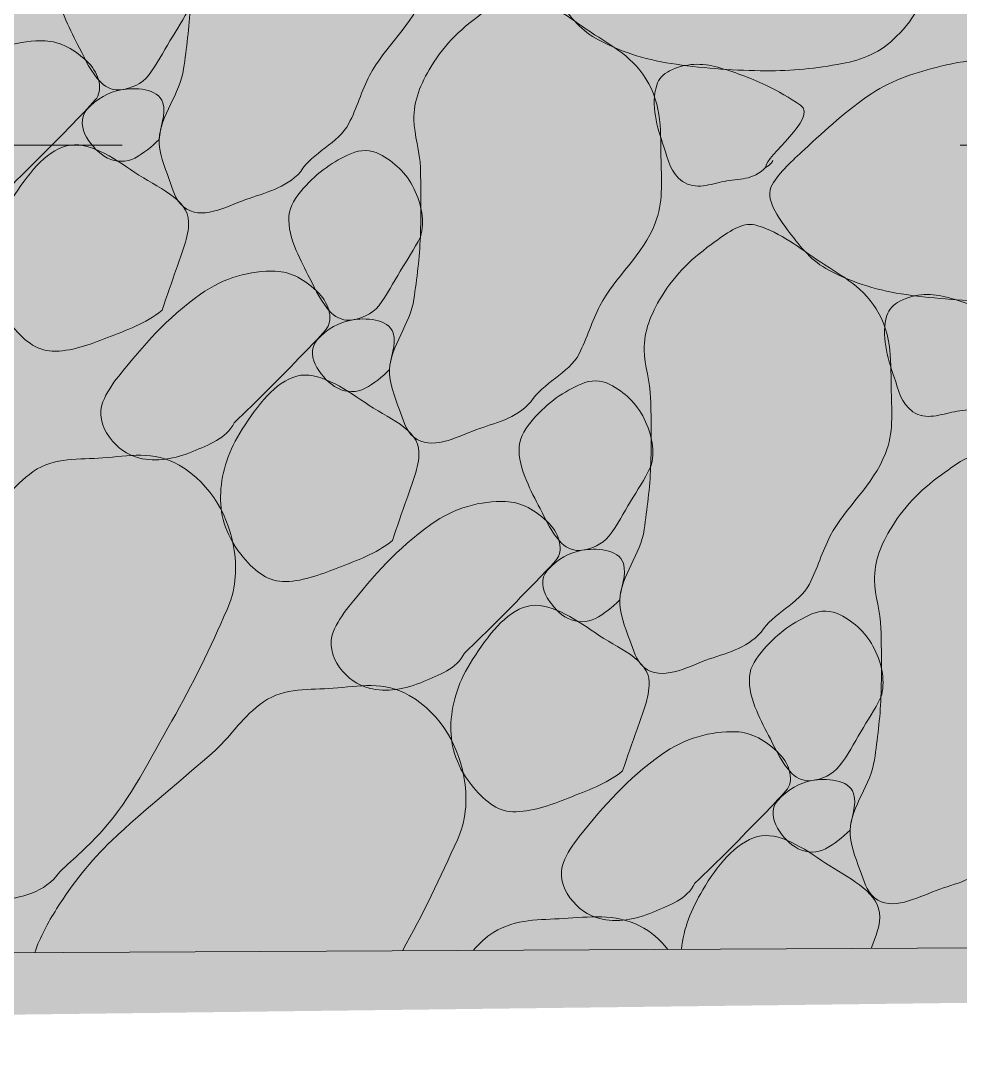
# Model space of a CAD drawing. Header units: feet. Extents: x 47819 to 50150, y 49272 to 50730.
# Drawn here: x 49362.35 to 49366.97, y 50323.34 to 50328.5 of the extents above; entities that cross this region are included whole.
import ezdxf

# ---------------------------------------------------------------- set-up
doc = ezdxf.new("R2010")
doc.units = ezdxf.units.FT
doc.header["$MEASUREMENT"] = 0
doc.linetypes.add('HIDDEN', pattern=[0.375, 0.25, -0.125])
doc.layers.add('GRID', color=254, linetype='HIDDEN')
doc.layers.add('SILT FENCE', color=200, linetype='Continuous')
doc.layers.add('Level 30', color=1, linetype='Continuous', lineweight=0)

msp = doc.modelspace()

# ---------------------------------------------------------------- linework, layer by layer
at = {"layer": 'GRID', "color": 252, "linetype": 'HIDDEN', "lineweight": 0, "ltscale": 33}
msp.add_line((47857.2219, 50327.8834), (50111.5419, 50327.8834), dxfattribs=at)
at = {"layer": 'Level 30', "color": 1, "linetype": 'Continuous', "lineweight": 0}
msp.add_line((49350.8131, 50323.8515), (49412.7562, 50324.1609), dxfattribs=at)
for points, knots in [([(49363.7263, 50327.7533), (49363.6489, 50327.6687), (49363.5498, 50327.6506), (49363.4541, 50327.6155), (49363.3581, 50327.5803), (49363.2346, 50327.5104), (49363.15, 50327.5801), (49363.1081, 50327.6147), (49363.0975, 50327.6655), (49363.0793, 50327.7145), (49363.0549, 50327.7803), (49363.027, 50327.8475), (49363.0298, 50327.9124), (49363.0349, 50328.0291), (49363.1333, 50328.1384), (49363.15, 50328.2589), (49363.1642, 50328.3606), (49363.1779, 50328.4635), (49363.1819, 50328.5665), (49363.1862, 50328.6796), (49363.1847, 50328.7929), (49363.1819, 50328.9059), (49363.1799, 50328.9855), (49363.1517, 50329.064), (49363.15, 50329.1428), (49363.1482, 50329.2335), (49363.183, 50329.3195), (49363.2349, 50329.4044), (49363.3066, 50329.5217), (49363.3864, 50329.5948), (49363.5001, 50329.6767), (49363.5631, 50329.7221), (49363.6321, 50329.7729), (49363.6945, 50329.758), (49363.7977, 50329.7333), (49363.8982, 50329.6575), (49363.9986, 50329.5883), (49364.1086, 50329.5124), (49364.215, 50329.4663), (49364.292, 50329.3443), (49364.3755, 50329.2123), (49364.3625, 50329.0744), (49364.3663, 50328.9378), (49364.369, 50328.8368), (49364.3772, 50328.733), (49364.338, 50328.6337), (49364.2751, 50328.4745), (49364.1409, 50328.3689), (49364.0657, 50328.2271), (49364.0261, 50328.1523), (49364.0023, 50328.065), (49363.9632, 50327.9902), (49363.9125, 50327.8931), (49363.7812, 50327.846), (49363.7263, 50327.7533)], [0, 0, 0, 0, 0.054316, 0.054316, 0.054316, 0.108799, 0.108799, 0.108799, 0.135821, 0.135821, 0.135821, 0.172146, 0.172146, 0.172146, 0.237422, 0.237422, 0.237422, 0.292461, 0.292461, 0.292461, 0.352873, 0.352873, 0.352873, 0.395413, 0.395413, 0.395413, 0.444368, 0.444368, 0.444368, 0.51201, 0.51201, 0.51201, 0.549525, 0.549525, 0.549525, 0.611502, 0.611502, 0.611502, 0.679424, 0.679424, 0.679424, 0.752988, 0.752988, 0.752988, 0.80734, 0.80734, 0.80734, 0.894432, 0.894432, 0.894432, 0.940374, 0.940374, 0.940374, 1, 1, 1, 1]), ([(49366.6594, 50328.4194), (49366.5827, 50328.3389), (49366.4904, 50328.3041), (49366.3907, 50328.2851), (49366.2658, 50328.2613), (49366.141, 50328.2489), (49366.0159, 50328.2497), (49365.8687, 50328.2507), (49365.7213, 50328.261), (49365.574, 50328.2816), (49365.441, 50328.3002), (49365.3162, 50328.3364), (49365.1922, 50328.4018), (49365.1085, 50328.4459), (49365.0562, 50328.5121), (49364.9977, 50328.5891), (49364.944, 50328.66), (49364.8735, 50328.7567), (49364.9129, 50328.8225), (49364.9501, 50328.8848), (49365.0126, 50328.9413), (49365.072, 50328.9957), (49365.1809, 50329.0957), (49365.2801, 50329.1893), (49365.4043, 50329.2715), (49365.5092, 50329.341), (49365.6242, 50329.376), (49365.7437, 50329.4059), (49365.8887, 50329.4421), (49366.0396, 50329.4494), (49366.1856, 50329.4377), (49366.3463, 50329.4247), (49366.4978, 50329.3822), (49366.6488, 50329.2856), (49366.7374, 50329.229), (49366.795, 50329.1569), (49366.8327, 50329.0664), (49366.8773, 50328.9591), (49366.8669, 50328.8349), (49366.8327, 50328.727), (49366.797, 50328.6148), (49366.7558, 50328.5129), (49366.6594, 50328.4194)], [0, 0, 0, 0, 0.060327, 0.060327, 0.060327, 0.135919, 0.135919, 0.135919, 0.224896, 0.224896, 0.224896, 0.305284, 0.305284, 0.305284, 0.359513, 0.359513, 0.359513, 0.409373, 0.409373, 0.409373, 0.456607, 0.456607, 0.456607, 0.543329, 0.543329, 0.543329, 0.616633, 0.616633, 0.616633, 0.70561, 0.70561, 0.70561, 0.803499, 0.803499, 0.803499, 0.860951, 0.860951, 0.860951, 0.929109, 0.929109, 0.929109, 1, 1, 1, 1]), ([(49363.1819, 50328.5665), (49363.151, 50328.5043), (49363.1168, 50328.4531), (49363.0829, 50328.3968), (49363.0483, 50328.3395), (49363.0196, 50328.2832), (49362.9768, 50328.2271), (49362.9443, 50328.1846), (49362.8886, 50328.1626), (49362.8424, 50328.1564), (49362.8105, 50328.1521), (49362.7709, 50328.1631), (49362.7435, 50328.1918), (49362.6911, 50328.2463), (49362.6688, 50328.3019), (49362.6374, 50328.3615), (49362.6133, 50328.4071), (49362.5912, 50328.4519), (49362.5702, 50328.4993), (49362.5465, 50328.5529), (49362.5309, 50328.6136), (49362.5349, 50328.6691), (49362.5383, 50328.7176), (49362.5686, 50328.7606), (49362.6056, 50328.8034), (49362.6771, 50328.8861), (49362.7533, 50328.9371), (49362.8424, 50328.9766), (49362.8843, 50328.9952), (49362.9377, 50328.9957), (49362.9803, 50328.9731), (49363.0544, 50328.9337), (49363.1116, 50328.8814), (49363.15, 50328.8034), (49363.1883, 50328.7258), (49363.2048, 50328.6422), (49363.1819, 50328.5665)], [0, 0, 0, 0, 0.087607, 0.087607, 0.087607, 0.176844, 0.176844, 0.176844, 0.244543, 0.244543, 0.244543, 0.291416, 0.291416, 0.291416, 0.380653, 0.380653, 0.380653, 0.449045, 0.449045, 0.449045, 0.526343, 0.526343, 0.526343, 0.594042, 0.594042, 0.594042, 0.724902, 0.724902, 0.724902, 0.786407, 0.786407, 0.786407, 0.893425, 0.893425, 0.893425, 1, 1, 1, 1]), ([(49364.8598, 50326.6199), (49364.7824, 50326.5352), (49364.6833, 50326.5171), (49364.5876, 50326.482), (49364.4916, 50326.4468), (49364.3681, 50326.377), (49364.2835, 50326.4466), (49364.2416, 50326.4812), (49364.231, 50326.532), (49364.2128, 50326.581), (49364.1884, 50326.6468), (49364.1605, 50326.714), (49364.1633, 50326.779), (49364.1684, 50326.8956), (49364.2668, 50327.0049), (49364.2835, 50327.1254), (49364.2977, 50327.2271), (49364.3114, 50327.33), (49364.3154, 50327.433), (49364.3197, 50327.5461), (49364.3182, 50327.6594), (49364.3154, 50327.7724), (49364.3133, 50327.852), (49364.2852, 50327.9305), (49364.2835, 50328.0093), (49364.2816, 50328.1001), (49364.3165, 50328.1861), (49364.3684, 50328.2709), (49364.4401, 50328.3882), (49364.5199, 50328.4613), (49364.6335, 50328.5432), (49364.6966, 50328.5886), (49364.7656, 50328.6394), (49364.828, 50328.6245), (49364.9312, 50328.5998), (49365.0316, 50328.524), (49365.1321, 50328.4548), (49365.2421, 50328.3789), (49365.3484, 50328.3328), (49365.4255, 50328.2108), (49365.509, 50328.0788), (49365.496, 50327.9409), (49365.4998, 50327.8043), (49365.5025, 50327.7033), (49365.5107, 50327.5995), (49365.4715, 50327.5002), (49365.4086, 50327.3411), (49365.2744, 50327.2354), (49365.1992, 50327.0936), (49365.1596, 50327.0188), (49365.1358, 50326.9316), (49365.0967, 50326.8567), (49365.046, 50326.7596), (49364.9147, 50326.7125), (49364.8598, 50326.6199)], [0, 0, 0, 0, 0.054316, 0.054316, 0.054316, 0.108799, 0.108799, 0.108799, 0.135821, 0.135821, 0.135821, 0.172146, 0.172146, 0.172146, 0.237422, 0.237422, 0.237422, 0.292461, 0.292461, 0.292461, 0.352873, 0.352873, 0.352873, 0.395413, 0.395413, 0.395413, 0.444368, 0.444368, 0.444368, 0.51201, 0.51201, 0.51201, 0.549525, 0.549525, 0.549525, 0.611502, 0.611502, 0.611502, 0.679424, 0.679424, 0.679424, 0.752988, 0.752988, 0.752988, 0.80734, 0.80734, 0.80734, 0.894432, 0.894432, 0.894432, 0.940374, 0.940374, 0.940374, 1, 1, 1, 1]), ([(49362.2662, 50327.6508), (49362.2258, 50327.5718), (49362.1403, 50327.5429), (49362.0611, 50327.5094), (49361.9762, 50327.4735), (49361.881, 50327.4556), (49361.7959, 50327.4776), (49361.7394, 50327.4922), (49361.6917, 50327.5257), (49361.651, 50327.5801), (49361.6105, 50327.6341), (49361.5979, 50327.7012), (49361.6192, 50327.7533), (49361.6372, 50327.7975), (49361.6642, 50327.8399), (49361.6969, 50327.8806), (49361.8221, 50328.0361), (49361.9305, 50328.1622), (49362.1, 50328.2837), (49362.2143, 50328.3657), (49362.3472, 50328.401), (49362.4677, 50328.3968), (49362.5434, 50328.3942), (49362.6155, 50328.3557), (49362.6833, 50328.2872), (49362.7347, 50328.2354), (49362.7554, 50328.152), (49362.7152, 50328.1069), (49362.68, 50328.0675), (49362.6433, 50328.0289), (49362.6056, 50327.9902), (49362.4924, 50327.8741), (49362.3793, 50327.7593), (49362.2662, 50327.6508)], [0, 0, 0, 0, 0.081972, 0.081972, 0.081972, 0.169857, 0.169857, 0.169857, 0.228285, 0.228285, 0.228285, 0.286248, 0.286248, 0.286248, 0.335334, 0.335334, 0.335334, 0.522907, 0.522907, 0.522907, 0.649504, 0.649504, 0.649504, 0.729114, 0.729114, 0.729114, 0.789367, 0.789367, 0.789367, 0.842044, 0.842044, 0.842044, 1, 1, 1, 1]), ([(49366.0159, 50327.776), (49365.9531, 50327.7086), (49365.8816, 50327.7188), (49365.8109, 50327.7053), (49365.7441, 50327.6925), (49365.6695, 50327.6607), (49365.6058, 50327.7053), (49365.5459, 50327.7472), (49365.5352, 50327.8127), (49365.5139, 50327.875), (49365.48, 50327.9737), (49365.4484, 50328.0814), (49365.4785, 50328.179), (49365.4879, 50328.2094), (49365.5113, 50328.234), (49365.5422, 50328.2497), (49365.6193, 50328.2889), (49365.704, 50328.2888), (49365.7791, 50328.2674), (49365.8589, 50328.2446), (49365.9372, 50328.2154), (49366.0159, 50328.179), (49366.0771, 50328.1507), (49366.1342, 50328.1152), (49366.1856, 50328.08), (49366.2769, 50328.0177), (49366.0101, 50327.8294), (49366.0159, 50327.776), (49366.0167, 50327.7691), (49366.0607, 50327.8101), (49366.0478, 50327.8078)], [0, 0, 0, 0, 0.103475, 0.103475, 0.103475, 0.201297, 0.201297, 0.201297, 0.293367, 0.293367, 0.293367, 0.439391, 0.439391, 0.439391, 0.484772, 0.484772, 0.484772, 0.598088, 0.598088, 0.598088, 0.7187, 0.7187, 0.7187, 0.812423, 0.812423, 0.812423, 0.978533, 0.978533, 0.978533, 1, 1, 1, 1]), ([(49367.7929, 50327.2859), (49367.7162, 50327.2054), (49367.6239, 50327.1706), (49367.5242, 50327.1516), (49367.3993, 50327.1278), (49367.2745, 50327.1154), (49367.1494, 50327.1162), (49367.0022, 50327.1172), (49366.8548, 50327.1275), (49366.7075, 50327.1481), (49366.5744, 50327.1667), (49366.4497, 50327.2029), (49366.3257, 50327.2683), (49366.242, 50327.3124), (49366.1897, 50327.3786), (49366.1312, 50327.4557), (49366.0775, 50327.5265), (49366.007, 50327.6232), (49366.0463, 50327.689), (49366.0836, 50327.7513), (49366.1461, 50327.8078), (49366.2054, 50327.8622), (49366.3144, 50327.9622), (49366.4136, 50328.0558), (49366.5378, 50328.138), (49366.6427, 50328.2075), (49366.7577, 50328.2425), (49366.8772, 50328.2724), (49367.0222, 50328.3086), (49367.1731, 50328.3159), (49367.3191, 50328.3042), (49367.4798, 50328.2912), (49367.6313, 50328.2487), (49367.7823, 50328.1522), (49367.8709, 50328.0955), (49367.9285, 50328.0234), (49367.9661, 50327.933), (49368.0108, 50327.8257), (49368.0004, 50327.7014), (49367.9661, 50327.5935), (49367.9305, 50327.4813), (49367.8893, 50327.3794), (49367.7929, 50327.2859)], [0, 0, 0, 0, 0.060327, 0.060327, 0.060327, 0.135919, 0.135919, 0.135919, 0.224896, 0.224896, 0.224896, 0.305284, 0.305284, 0.305284, 0.359513, 0.359513, 0.359513, 0.409373, 0.409373, 0.409373, 0.456607, 0.456607, 0.456607, 0.543329, 0.543329, 0.543329, 0.616633, 0.616633, 0.616633, 0.70561, 0.70561, 0.70561, 0.803499, 0.803499, 0.803499, 0.860951, 0.860951, 0.860951, 0.929109, 0.929109, 0.929109, 1, 1, 1, 1]), ([(49363.0298, 50327.9124), (49362.9918, 50327.8743), (49362.9538, 50327.8446), (49362.9096, 50327.8205), (49362.8704, 50327.7991), (49362.8171, 50327.7992), (49362.7753, 50327.8205), (49362.7301, 50327.8436), (49362.6983, 50327.8806), (49362.6727, 50327.9231), (49362.6491, 50327.9624), (49362.6385, 50328.0186), (49362.6727, 50328.0574), (49362.7228, 50328.1142), (49362.7832, 50328.1452), (49362.8424, 50328.1564), (49362.9072, 50328.1687), (49363.0261, 50328.1637), (49363.0475, 50328.0928), (49363.0655, 50328.0329), (49363.0333, 50327.9728), (49363.0298, 50327.9124)], [0, 0, 0, 0, 0.13075, 0.13075, 0.13075, 0.246831, 0.246831, 0.246831, 0.372114, 0.372114, 0.372114, 0.488195, 0.488195, 0.488195, 0.657947, 0.657947, 0.657947, 0.84346, 0.84346, 0.84346, 1, 1, 1, 1]), ([(49363.044, 50327.071), (49362.9599, 50327.0027), (49362.8704, 50326.9744), (49362.7753, 50326.9366), (49362.6865, 50326.9014), (49362.5922, 50326.8668), (49362.503, 50326.8695), (49362.4251, 50326.8718), (49362.3588, 50326.9263), (49362.298, 50327.0038), (49362.2187, 50327.1049), (49362.1934, 50327.2068), (49362.199, 50327.3079), (49362.2047, 50327.4118), (49362.2375, 50327.5154), (49362.305, 50327.619), (49362.3821, 50327.7372), (49362.4662, 50327.852), (49362.5737, 50327.8806), (49362.6771, 50327.9081), (49362.8019, 50327.823), (49362.9096, 50327.7498), (49363.0173, 50327.6766), (49363.1729, 50327.6198), (49363.1748, 50327.5059), (49363.176, 50327.4308), (49363.1403, 50327.351), (49363.1147, 50327.2761), (49363.0913, 50327.2076), (49363.0666, 50327.1396), (49363.044, 50327.071)], [0, 0, 0, 0, 0.099321, 0.099321, 0.099321, 0.192025, 0.192025, 0.192025, 0.273076, 0.273076, 0.273076, 0.378794, 0.378794, 0.378794, 0.48747, 0.48747, 0.48747, 0.61146, 0.61146, 0.61146, 0.73063, 0.73063, 0.73063, 0.849753, 0.849753, 0.849753, 0.928287, 0.928287, 0.928287, 1, 1, 1, 1]), ([(49364.3154, 50327.433), (49364.2845, 50327.3708), (49364.2502, 50327.3196), (49364.2164, 50327.2633), (49364.1818, 50327.206), (49364.1531, 50327.1497), (49364.1103, 50327.0936), (49364.0778, 50327.0511), (49364.0221, 50327.0291), (49363.9759, 50327.0229), (49363.944, 50327.0186), (49363.9044, 50327.0296), (49363.8769, 50327.0583), (49363.8246, 50327.1128), (49363.8023, 50327.1685), (49363.7709, 50327.228), (49363.7468, 50327.2736), (49363.7246, 50327.3185), (49363.7037, 50327.3659), (49363.68, 50327.4194), (49363.6644, 50327.4802), (49363.6683, 50327.5356), (49363.6718, 50327.5841), (49363.7021, 50327.6271), (49363.7391, 50327.6699), (49363.8106, 50327.7527), (49363.8868, 50327.8036), (49363.9759, 50327.8431), (49364.0178, 50327.8617), (49364.0712, 50327.8622), (49364.1138, 50327.8396), (49364.1879, 50327.8002), (49364.2451, 50327.7479), (49364.2835, 50327.6699), (49364.3218, 50327.5923), (49364.3383, 50327.5087), (49364.3154, 50327.433)], [0, 0, 0, 0, 0.087607, 0.087607, 0.087607, 0.176844, 0.176844, 0.176844, 0.244543, 0.244543, 0.244543, 0.291416, 0.291416, 0.291416, 0.380653, 0.380653, 0.380653, 0.449045, 0.449045, 0.449045, 0.526343, 0.526343, 0.526343, 0.594042, 0.594042, 0.594042, 0.724902, 0.724902, 0.724902, 0.786407, 0.786407, 0.786407, 0.893424, 0.893424, 0.893424, 1, 1, 1, 1]), ([(49365.9933, 50325.4864), (49365.9159, 50325.4017), (49365.8168, 50325.3836), (49365.7211, 50325.3485), (49365.6251, 50325.3133), (49365.5016, 50325.2435), (49365.417, 50325.3131), (49365.3751, 50325.3477), (49365.3645, 50325.3985), (49365.3463, 50325.4475), (49365.3219, 50325.5133), (49365.294, 50325.5806), (49365.2968, 50325.6455), (49365.3019, 50325.7621), (49365.4002, 50325.8714), (49365.417, 50325.9919), (49365.4312, 50326.0936), (49365.4449, 50326.1965), (49365.4488, 50326.2995), (49365.4532, 50326.4126), (49365.4517, 50326.5259), (49365.4488, 50326.6389), (49365.4468, 50326.7185), (49365.4187, 50326.797), (49365.417, 50326.8758), (49365.4151, 50326.9666), (49365.4499, 50327.0526), (49365.5019, 50327.1375), (49365.5736, 50327.2548), (49365.6534, 50327.3278), (49365.767, 50327.4097), (49365.8301, 50327.4551), (49365.899, 50327.5059), (49365.9615, 50327.491), (49366.0647, 50327.4664), (49366.1651, 50327.3905), (49366.2656, 50327.3213), (49366.3756, 50327.2455), (49366.4819, 50327.1993), (49366.559, 50327.0774), (49366.6425, 50326.9453), (49366.6295, 50326.8074), (49366.6332, 50326.6708), (49366.636, 50326.5698), (49366.6442, 50326.466), (49366.605, 50326.3667), (49366.5421, 50326.2076), (49366.4079, 50326.1019), (49366.3327, 50325.9601), (49366.2931, 50325.8854), (49366.2693, 50325.7981), (49366.2302, 50325.7232), (49366.1795, 50325.6261), (49366.0482, 50325.579), (49365.9933, 50325.4864)], [0, 0, 0, 0, 0.054316, 0.054316, 0.054316, 0.108799, 0.108799, 0.108799, 0.135821, 0.135821, 0.135821, 0.172146, 0.172146, 0.172146, 0.237422, 0.237422, 0.237422, 0.292461, 0.292461, 0.292461, 0.352873, 0.352873, 0.352873, 0.395413, 0.395413, 0.395413, 0.444368, 0.444368, 0.444368, 0.51201, 0.51201, 0.51201, 0.549525, 0.549525, 0.549525, 0.611502, 0.611502, 0.611502, 0.679424, 0.679424, 0.679424, 0.752988, 0.752988, 0.752988, 0.80734, 0.80734, 0.80734, 0.894432, 0.894432, 0.894432, 0.940374, 0.940374, 0.940374, 1, 1, 1, 1]), ([(49363.3996, 50326.5173), (49363.3593, 50326.4383), (49363.2738, 50326.4094), (49363.1946, 50326.3759), (49363.1097, 50326.34), (49363.0145, 50326.3221), (49362.9294, 50326.3441), (49362.8729, 50326.3587), (49362.8252, 50326.3922), (49362.7845, 50326.4466), (49362.744, 50326.5006), (49362.7313, 50326.5677), (49362.7526, 50326.6199), (49362.7707, 50326.664), (49362.7977, 50326.7065), (49362.8304, 50326.7471), (49362.9556, 50326.9026), (49363.064, 50327.0287), (49363.2335, 50327.1502), (49363.3478, 50327.2322), (49363.4807, 50327.2675), (49363.6012, 50327.2633), (49363.6769, 50327.2607), (49363.749, 50327.2222), (49363.8168, 50327.1537), (49363.8682, 50327.1019), (49363.8889, 50327.0185), (49363.8487, 50326.9734), (49363.8135, 50326.934), (49363.7768, 50326.8954), (49363.7391, 50326.8567), (49363.6259, 50326.7407), (49363.5128, 50326.6258), (49363.3996, 50326.5173)], [0, 0, 0, 0, 0.081972, 0.081972, 0.081972, 0.169857, 0.169857, 0.169857, 0.228285, 0.228285, 0.228285, 0.286248, 0.286248, 0.286248, 0.335334, 0.335334, 0.335334, 0.522907, 0.522907, 0.522907, 0.649504, 0.649504, 0.649504, 0.729114, 0.729114, 0.729114, 0.789367, 0.789367, 0.789367, 0.842044, 0.842044, 0.842044, 1, 1, 1, 1]), ([(49367.1494, 50326.6425), (49367.0866, 50326.5751), (49367.0151, 50326.5853), (49366.9444, 50326.5718), (49366.8775, 50326.559), (49366.803, 50326.5272), (49366.7393, 50326.5718), (49366.6794, 50326.6137), (49366.6687, 50326.6792), (49366.6474, 50326.7415), (49366.6135, 50326.8403), (49366.5819, 50326.9479), (49366.612, 50327.0455), (49366.6214, 50327.0759), (49366.6448, 50327.1005), (49366.6757, 50327.1162), (49366.7528, 50327.1555), (49366.8375, 50327.1553), (49366.9126, 50327.1339), (49366.9924, 50327.1112), (49367.0707, 50327.0819), (49367.1494, 50327.0455), (49367.2106, 50327.0172), (49367.2677, 50326.9817), (49367.3191, 50326.9465), (49367.4104, 50326.8842), (49367.1436, 50326.6959), (49367.1494, 50326.6425), (49367.1502, 50326.6356), (49367.1942, 50326.6766), (49367.1813, 50326.6743)], [0, 0, 0, 0, 0.103475, 0.103475, 0.103475, 0.201297, 0.201297, 0.201297, 0.293367, 0.293367, 0.293367, 0.439391, 0.439391, 0.439391, 0.484772, 0.484772, 0.484772, 0.598088, 0.598088, 0.598088, 0.7187, 0.7187, 0.7187, 0.812423, 0.812423, 0.812423, 0.978533, 0.978533, 0.978533, 1, 1, 1, 1]), ([(49364.1633, 50326.779), (49364.1253, 50326.7408), (49364.0873, 50326.7111), (49364.0431, 50326.687), (49364.0039, 50326.6656), (49363.9506, 50326.6657), (49363.9088, 50326.687), (49363.8636, 50326.7101), (49363.8318, 50326.7471), (49363.8062, 50326.7896), (49363.7826, 50326.8289), (49363.772, 50326.8851), (49363.8062, 50326.9239), (49363.8563, 50326.9807), (49363.9167, 50327.0117), (49363.9759, 50327.0229), (49364.0407, 50327.0352), (49364.1596, 50327.0303), (49364.181, 50326.9593), (49364.199, 50326.8994), (49364.1668, 50326.8393), (49364.1633, 50326.779)], [0, 0, 0, 0, 0.13075, 0.13075, 0.13075, 0.246831, 0.246831, 0.246831, 0.372114, 0.372114, 0.372114, 0.488195, 0.488195, 0.488195, 0.657947, 0.657947, 0.657947, 0.84346, 0.84346, 0.84346, 1, 1, 1, 1]), ([(49364.1775, 50325.9375), (49364.0934, 50325.8692), (49364.0039, 50325.8409), (49363.9088, 50325.8031), (49363.8199, 50325.7679), (49363.7257, 50325.7333), (49363.6365, 50325.736), (49363.5586, 50325.7383), (49363.4923, 50325.7928), (49363.4315, 50325.8703), (49363.3522, 50325.9714), (49363.3269, 50326.0733), (49363.3325, 50326.1744), (49363.3382, 50326.2783), (49363.371, 50326.3819), (49363.4385, 50326.4855), (49363.5156, 50326.6037), (49363.5997, 50326.7185), (49363.7072, 50326.7471), (49363.8106, 50326.7746), (49363.9354, 50326.6896), (49364.0431, 50326.6163), (49364.1508, 50326.5431), (49364.3064, 50326.4863), (49364.3083, 50326.3724), (49364.3095, 50326.2973), (49364.2738, 50326.2175), (49364.2482, 50326.1426), (49364.2248, 50326.0742), (49364.2001, 50326.0061), (49364.1775, 50325.9375)], [0, 0, 0, 0, 0.099321, 0.099321, 0.099321, 0.192025, 0.192025, 0.192025, 0.273076, 0.273076, 0.273076, 0.378794, 0.378794, 0.378794, 0.48747, 0.48747, 0.48747, 0.61146, 0.61146, 0.61146, 0.73063, 0.73063, 0.73063, 0.849753, 0.849753, 0.849753, 0.928287, 0.928287, 0.928287, 1, 1, 1, 1]), ([(49365.4488, 50326.2995), (49365.418, 50326.2373), (49365.3837, 50326.1861), (49365.3498, 50326.1298), (49365.3153, 50326.0725), (49365.2866, 50326.0162), (49365.2438, 50325.9601), (49365.2113, 50325.9176), (49365.1555, 50325.8956), (49365.1094, 50325.8894), (49365.0775, 50325.8851), (49365.0379, 50325.8961), (49365.0104, 50325.9248), (49364.9581, 50325.9793), (49364.9358, 50326.035), (49364.9044, 50326.0945), (49364.8803, 50326.1401), (49364.8581, 50326.185), (49364.8372, 50326.2324), (49364.8135, 50326.2859), (49364.7979, 50326.3467), (49364.8018, 50326.4021), (49364.8053, 50326.4506), (49364.8356, 50326.4936), (49364.8726, 50326.5364), (49364.9441, 50326.6192), (49365.0203, 50326.6701), (49365.1094, 50326.7097), (49365.1513, 50326.7283), (49365.2047, 50326.7287), (49365.2473, 50326.7061), (49365.3214, 50326.6668), (49365.3786, 50326.6144), (49365.417, 50326.5364), (49365.4553, 50326.4588), (49365.4718, 50326.3753), (49365.4488, 50326.2995)], [0, 0, 0, 0, 0.087607, 0.087607, 0.087607, 0.176844, 0.176844, 0.176844, 0.244543, 0.244543, 0.244543, 0.291416, 0.291416, 0.291416, 0.380653, 0.380653, 0.380653, 0.449046, 0.449046, 0.449046, 0.526343, 0.526343, 0.526343, 0.594042, 0.594042, 0.594042, 0.724902, 0.724902, 0.724902, 0.786407, 0.786407, 0.786407, 0.893424, 0.893424, 0.893424, 1, 1, 1, 1]), ([(49362.5405, 50324.3076), (49362.466, 50324.2001), (49362.3485, 50324.1819), (49362.24, 50324.1627), (49362.0853, 50324.1353), (49361.9206, 50324.1361), (49361.7662, 50324.2051), (49361.5613, 50324.2967), (49361.3831, 50324.4298), (49361.2889, 50324.6187), (49361.1923, 50324.8126), (49361.2675, 50325.0789), (49361.3915, 50325.2587), (49361.4742, 50325.3786), (49361.5568, 50325.4965), (49361.6637, 50325.5946), (49361.831, 50325.748), (49362.0063, 50325.8895), (49362.1728, 50326.04), (49362.2553, 50326.1146), (49362.3074, 50326.2063), (49362.4097, 50326.2769), (49362.5164, 50326.3506), (49362.6377, 50326.3353), (49362.7526, 50326.3441), (49362.8765, 50326.3535), (49363.0037, 50326.3815), (49363.1274, 50326.3087), (49363.2921, 50326.2119), (49363.3736, 50326.0509), (49363.3996, 50325.888), (49363.4148, 50325.7931), (49363.4038, 50325.6876), (49363.3643, 50325.5981), (49363.2815, 50325.4105), (49363.1946, 50325.2287), (49363.0921, 50325.0501), (49362.9847, 50324.8632), (49362.8932, 50324.6696), (49362.7491, 50324.5091), (49362.6839, 50324.4365), (49362.6118, 50324.3732), (49362.5405, 50324.3076)], [0, 0, 0, 0, 0.050597, 0.050597, 0.050597, 0.122728, 0.122728, 0.122728, 0.218507, 0.218507, 0.218507, 0.316787, 0.316787, 0.316787, 0.38235, 0.38235, 0.38235, 0.484937, 0.484937, 0.484937, 0.535738, 0.535738, 0.535738, 0.588733, 0.588733, 0.588733, 0.645816, 0.645816, 0.645816, 0.721809, 0.721809, 0.721809, 0.766098, 0.766098, 0.766098, 0.85889, 0.85889, 0.85889, 0.956017, 0.956017, 0.956017, 1, 1, 1, 1]), ([(49367.1268, 50324.3529), (49367.0494, 50324.2682), (49366.9503, 50324.2501), (49366.8546, 50324.215), (49366.7585, 50324.1798), (49366.6351, 50324.11), (49366.5505, 50324.1796), (49366.5086, 50324.2142), (49366.4979, 50324.265), (49366.4798, 50324.314), (49366.4554, 50324.3798), (49366.4275, 50324.4471), (49366.4303, 50324.512), (49366.4354, 50324.6286), (49366.5337, 50324.7379), (49366.5505, 50324.8585), (49366.5647, 50324.9601), (49366.5784, 50325.063), (49366.5823, 50325.166), (49366.5867, 50325.2791), (49366.5852, 50325.3924), (49366.5823, 50325.5055), (49366.5803, 50325.585), (49366.5522, 50325.6635), (49366.5505, 50325.7423), (49366.5486, 50325.8331), (49366.5834, 50325.9191), (49366.6354, 50326.004), (49366.7071, 50326.1213), (49366.7869, 50326.1943), (49366.9005, 50326.2762), (49366.9636, 50326.3216), (49367.0325, 50326.3724), (49367.095, 50326.3575), (49367.1982, 50326.3329), (49367.2986, 50326.257), (49367.399, 50326.1878), (49367.5091, 50326.112), (49367.6154, 50326.0658), (49367.6925, 50325.9439), (49367.776, 50325.8118), (49367.763, 50325.6739), (49367.7667, 50325.5373), (49367.7695, 50325.4363), (49367.7777, 50325.3325), (49367.7385, 50325.2332), (49367.6756, 50325.0741), (49367.5414, 50324.9684), (49367.4662, 50324.8266), (49367.4266, 50324.7519), (49367.4028, 50324.6646), (49367.3637, 50324.5898), (49367.313, 50324.4926), (49367.1817, 50324.4455), (49367.1268, 50324.3529)], [0, 0, 0, 0, 0.054316, 0.054316, 0.054316, 0.108799, 0.108799, 0.108799, 0.135821, 0.135821, 0.135821, 0.172146, 0.172146, 0.172146, 0.237422, 0.237422, 0.237422, 0.292461, 0.292461, 0.292461, 0.352873, 0.352873, 0.352873, 0.395413, 0.395413, 0.395413, 0.444368, 0.444368, 0.444368, 0.51201, 0.51201, 0.51201, 0.549525, 0.549525, 0.549525, 0.611502, 0.611502, 0.611502, 0.679424, 0.679424, 0.679424, 0.752988, 0.752988, 0.752988, 0.80734, 0.80734, 0.80734, 0.894432, 0.894432, 0.894432, 0.940374, 0.940374, 0.940374, 1, 1, 1, 1]), ([(49364.5331, 50325.3838), (49364.4928, 50325.3048), (49364.4072, 50325.2759), (49364.3281, 50325.2424), (49364.2432, 50325.2065), (49364.148, 50325.1886), (49364.0629, 50325.2106), (49364.0064, 50325.2252), (49363.9587, 50325.2587), (49363.918, 50325.3131), (49363.8775, 50325.3671), (49363.8648, 50325.4342), (49363.8861, 50325.4864), (49363.9042, 50325.5305), (49363.9312, 50325.573), (49363.9639, 50325.6136), (49364.089, 50325.7691), (49364.1975, 50325.8952), (49364.367, 50326.0167), (49364.4813, 50326.0987), (49364.6142, 50326.134), (49364.7347, 50326.1298), (49364.8104, 50326.1272), (49364.8825, 50326.0887), (49364.9503, 50326.0202), (49365.0017, 50325.9684), (49365.0224, 50325.885), (49364.9822, 50325.8399), (49364.947, 50325.8005), (49364.9103, 50325.762), (49364.8726, 50325.7232), (49364.7594, 50325.6072), (49364.6463, 50325.4923), (49364.5331, 50325.3838)], [0, 0, 0, 0, 0.081972, 0.081972, 0.081972, 0.169857, 0.169857, 0.169857, 0.228285, 0.228285, 0.228285, 0.286248, 0.286248, 0.286248, 0.335334, 0.335334, 0.335334, 0.522907, 0.522907, 0.522907, 0.649504, 0.649504, 0.649504, 0.729114, 0.729114, 0.729114, 0.789367, 0.789367, 0.789367, 0.842044, 0.842044, 0.842044, 1, 1, 1, 1]), ([(49365.2968, 50325.6455), (49365.2588, 50325.6073), (49365.2208, 50325.5776), (49365.1766, 50325.5535), (49365.1374, 50325.5322), (49365.0841, 50325.5322), (49365.0423, 50325.5535), (49364.9971, 50325.5766), (49364.9652, 50325.6136), (49364.9397, 50325.6561), (49364.9161, 50325.6954), (49364.9055, 50325.7516), (49364.9397, 50325.7904), (49364.9898, 50325.8472), (49365.0502, 50325.8782), (49365.1094, 50325.8894), (49365.1742, 50325.9017), (49365.2931, 50325.8968), (49365.3145, 50325.8258), (49365.3325, 50325.7659), (49365.3003, 50325.7058), (49365.2968, 50325.6455)], [0, 0, 0, 0, 0.13075, 0.13075, 0.13075, 0.246831, 0.246831, 0.246831, 0.372114, 0.372114, 0.372114, 0.488195, 0.488195, 0.488195, 0.657947, 0.657947, 0.657947, 0.84346, 0.84346, 0.84346, 1, 1, 1, 1]), ([(49365.311, 50324.804), (49365.2269, 50324.7357), (49365.1374, 50324.7074), (49365.0423, 50324.6697), (49364.9534, 50324.6344), (49364.8592, 50324.5998), (49364.77, 50324.6025), (49364.6921, 50324.6048), (49364.6258, 50324.6593), (49364.565, 50324.7368), (49364.4856, 50324.8379), (49364.4604, 50324.9398), (49364.466, 50325.0409), (49364.4717, 50325.1448), (49364.5045, 50325.2484), (49364.572, 50325.352), (49364.6491, 50325.4702), (49364.7332, 50325.585), (49364.8407, 50325.6136), (49364.9441, 50325.6411), (49365.0689, 50325.5561), (49365.1766, 50325.4828), (49365.2843, 50325.4096), (49365.4399, 50325.3528), (49365.4418, 50325.2389), (49365.443, 50325.1638), (49365.4073, 50325.084), (49365.3817, 50325.0091), (49365.3583, 50324.9407), (49365.3336, 50324.8726), (49365.311, 50324.804)], [0, 0, 0, 0, 0.099321, 0.099321, 0.099321, 0.192025, 0.192025, 0.192025, 0.273076, 0.273076, 0.273076, 0.378794, 0.378794, 0.378794, 0.48747, 0.48747, 0.48747, 0.61146, 0.61146, 0.61146, 0.73063, 0.73063, 0.73063, 0.849753, 0.849753, 0.849753, 0.928287, 0.928287, 0.928287, 1, 1, 1, 1]), ([(49366.5823, 50325.166), (49366.5515, 50325.1038), (49366.5172, 50325.0526), (49366.4833, 50324.9963), (49366.4488, 50324.939), (49366.4201, 50324.8827), (49366.3773, 50324.8266), (49366.3448, 50324.7841), (49366.289, 50324.7621), (49366.2429, 50324.7559), (49366.211, 50324.7516), (49366.1714, 50324.7626), (49366.1439, 50324.7913), (49366.0916, 50324.8458), (49366.0693, 50324.9015), (49366.0379, 50324.961), (49366.0138, 50325.0066), (49365.9916, 50325.0515), (49365.9707, 50325.0989), (49365.947, 50325.1524), (49365.9314, 50325.2132), (49365.9353, 50325.2686), (49365.9388, 50325.3171), (49365.9691, 50325.3601), (49366.006, 50325.4029), (49366.0775, 50325.4857), (49366.1538, 50325.5366), (49366.2429, 50325.5762), (49366.2848, 50325.5948), (49366.3382, 50325.5953), (49366.3808, 50325.5726), (49366.4549, 50325.5333), (49366.5121, 50325.4809), (49366.5505, 50325.4029), (49366.5888, 50325.3253), (49366.6053, 50325.2418), (49366.5823, 50325.166)], [0, 0, 0, 0, 0.087607, 0.087607, 0.087607, 0.176844, 0.176844, 0.176844, 0.244543, 0.244543, 0.244543, 0.291416, 0.291416, 0.291416, 0.380653, 0.380653, 0.380653, 0.449046, 0.449046, 0.449046, 0.526343, 0.526343, 0.526343, 0.594042, 0.594042, 0.594042, 0.724902, 0.724902, 0.724902, 0.786407, 0.786407, 0.786407, 0.893425, 0.893425, 0.893425, 1, 1, 1, 1]), ([(49362.4174, 50323.9095), (49362.4432, 50323.9856), (49362.4815, 50324.0563), (49362.525, 50324.1252), (49362.6029, 50324.2488), (49362.6923, 50324.3612), (49362.7972, 50324.4611), (49362.9614, 50324.6173), (49363.1398, 50324.756), (49363.3063, 50324.9065), (49363.3888, 50324.9811), (49363.4409, 50325.0728), (49363.5432, 50325.1434), (49363.6499, 50325.2171), (49363.7712, 50325.2018), (49363.8861, 50325.2106), (49364.0099, 50325.22), (49364.1372, 50325.248), (49364.2609, 50325.1752), (49364.4256, 50325.0784), (49364.5071, 50324.9174), (49364.5331, 50324.7545), (49364.5483, 50324.6596), (49364.5387, 50324.5533), (49364.4978, 50324.4646), (49364.4125, 50324.2794), (49364.3281, 50324.0947), (49364.2267, 50323.9185)], [0, 0, 0, 0, 0.063206, 0.063206, 0.063206, 0.176575, 0.176575, 0.176575, 0.353964, 0.353964, 0.353964, 0.441806, 0.441806, 0.441806, 0.533442, 0.533442, 0.533442, 0.632148, 0.632148, 0.632148, 0.763551, 0.763551, 0.763551, 0.840134, 0.840134, 0.840134, 1, 1, 1, 1]), ([(49365.6666, 50324.2503), (49365.6263, 50324.1713), (49365.5407, 50324.1424), (49365.4616, 50324.1089), (49365.3767, 50324.073), (49365.2815, 50324.0552), (49365.1964, 50324.0771), (49365.1398, 50324.0917), (49365.0922, 50324.1252), (49365.0514, 50324.1796), (49365.011, 50324.2336), (49364.9983, 50324.3007), (49365.0196, 50324.3529), (49365.0377, 50324.397), (49365.0647, 50324.4395), (49365.0974, 50324.4802), (49365.2225, 50324.6356), (49365.331, 50324.7617), (49365.5005, 50324.8832), (49365.6148, 50324.9652), (49365.7477, 50325.0005), (49365.8682, 50324.9963), (49365.9439, 50324.9937), (49366.016, 50324.9552), (49366.0838, 50324.8867), (49366.1352, 50324.8349), (49366.1558, 50324.7515), (49366.1156, 50324.7064), (49366.0805, 50324.667), (49366.0438, 50324.6285), (49366.006, 50324.5898), (49365.8929, 50324.4737), (49365.7798, 50324.3588), (49365.6666, 50324.2503)], [0, 0, 0, 0, 0.081972, 0.081972, 0.081972, 0.169857, 0.169857, 0.169857, 0.228285, 0.228285, 0.228285, 0.286248, 0.286248, 0.286248, 0.335334, 0.335334, 0.335334, 0.522907, 0.522907, 0.522907, 0.649504, 0.649504, 0.649504, 0.729114, 0.729114, 0.729114, 0.789367, 0.789367, 0.789367, 0.842044, 0.842044, 0.842044, 1, 1, 1, 1]), ([(49366.4303, 50324.512), (49366.3923, 50324.4739), (49366.3543, 50324.4441), (49366.3101, 50324.42), (49366.2709, 50324.3987), (49366.2176, 50324.3987), (49366.1757, 50324.42), (49366.1306, 50324.4431), (49366.0987, 50324.4801), (49366.0732, 50324.5226), (49366.0496, 50324.562), (49366.039, 50324.6181), (49366.0732, 50324.6569), (49366.1233, 50324.7137), (49366.1837, 50324.7447), (49366.2429, 50324.7559), (49366.3077, 50324.7682), (49366.4266, 50324.7633), (49366.448, 50324.6923), (49366.466, 50324.6324), (49366.4338, 50324.5723), (49366.4303, 50324.512)], [0, 0, 0, 0, 0.13075, 0.13075, 0.13075, 0.246831, 0.246831, 0.246831, 0.372114, 0.372114, 0.372114, 0.488195, 0.488195, 0.488195, 0.657947, 0.657947, 0.657947, 0.84346, 0.84346, 0.84346, 1, 1, 1, 1]), ([(49365.6007, 50323.9254), (49365.6101, 50324.0289), (49365.6488, 50324.1221), (49365.7055, 50324.2185), (49365.7738, 50324.3347), (49365.8669, 50324.4509), (49365.9742, 50324.4802), (49366.0774, 50324.5083), (49366.2024, 50324.4224), (49366.3101, 50324.3493), (49366.4177, 50324.2763), (49366.559, 50324.2188), (49366.5753, 50324.1054), (49366.5834, 50324.0487), (49366.5549, 50323.9865), (49366.5346, 50323.9301)], [0, 0, 0, 0, 0.19615, 0.19615, 0.19615, 0.432454, 0.432454, 0.432454, 0.659571, 0.659571, 0.659571, 0.886599, 0.886599, 0.886599, 1, 1, 1, 1]), ([(49364.5754, 50323.9203), (49364.6062, 50323.9533), (49364.6342, 50323.9842), (49364.6767, 50324.0099), (49364.7864, 50324.0763), (49364.9045, 50324.0701), (49365.0196, 50324.0771), (49365.1437, 50324.0847), (49365.2725, 50324.1019), (49365.3944, 50324.0417), (49365.4531, 50324.0128), (49365.4938, 50323.9712), (49365.533, 50323.925)], [0, 0, 0, 0, 0.129755, 0.129755, 0.129755, 0.465016, 0.465016, 0.465016, 0.826146, 0.826146, 0.826146, 1, 1, 1, 1])]:
    msp.add_open_spline(points, degree=3, knots=knots, dxfattribs=at)
at = {"layer": 'SILT FENCE', "linetype": 'Continuous', "lineweight": 0, "const_width": 6}
msp.add_lwpolyline([(49340.6929, 50326.3362), (49421.6647, 50327.3396)], dxfattribs=at)

doc.saveas('drawing.dxf')
